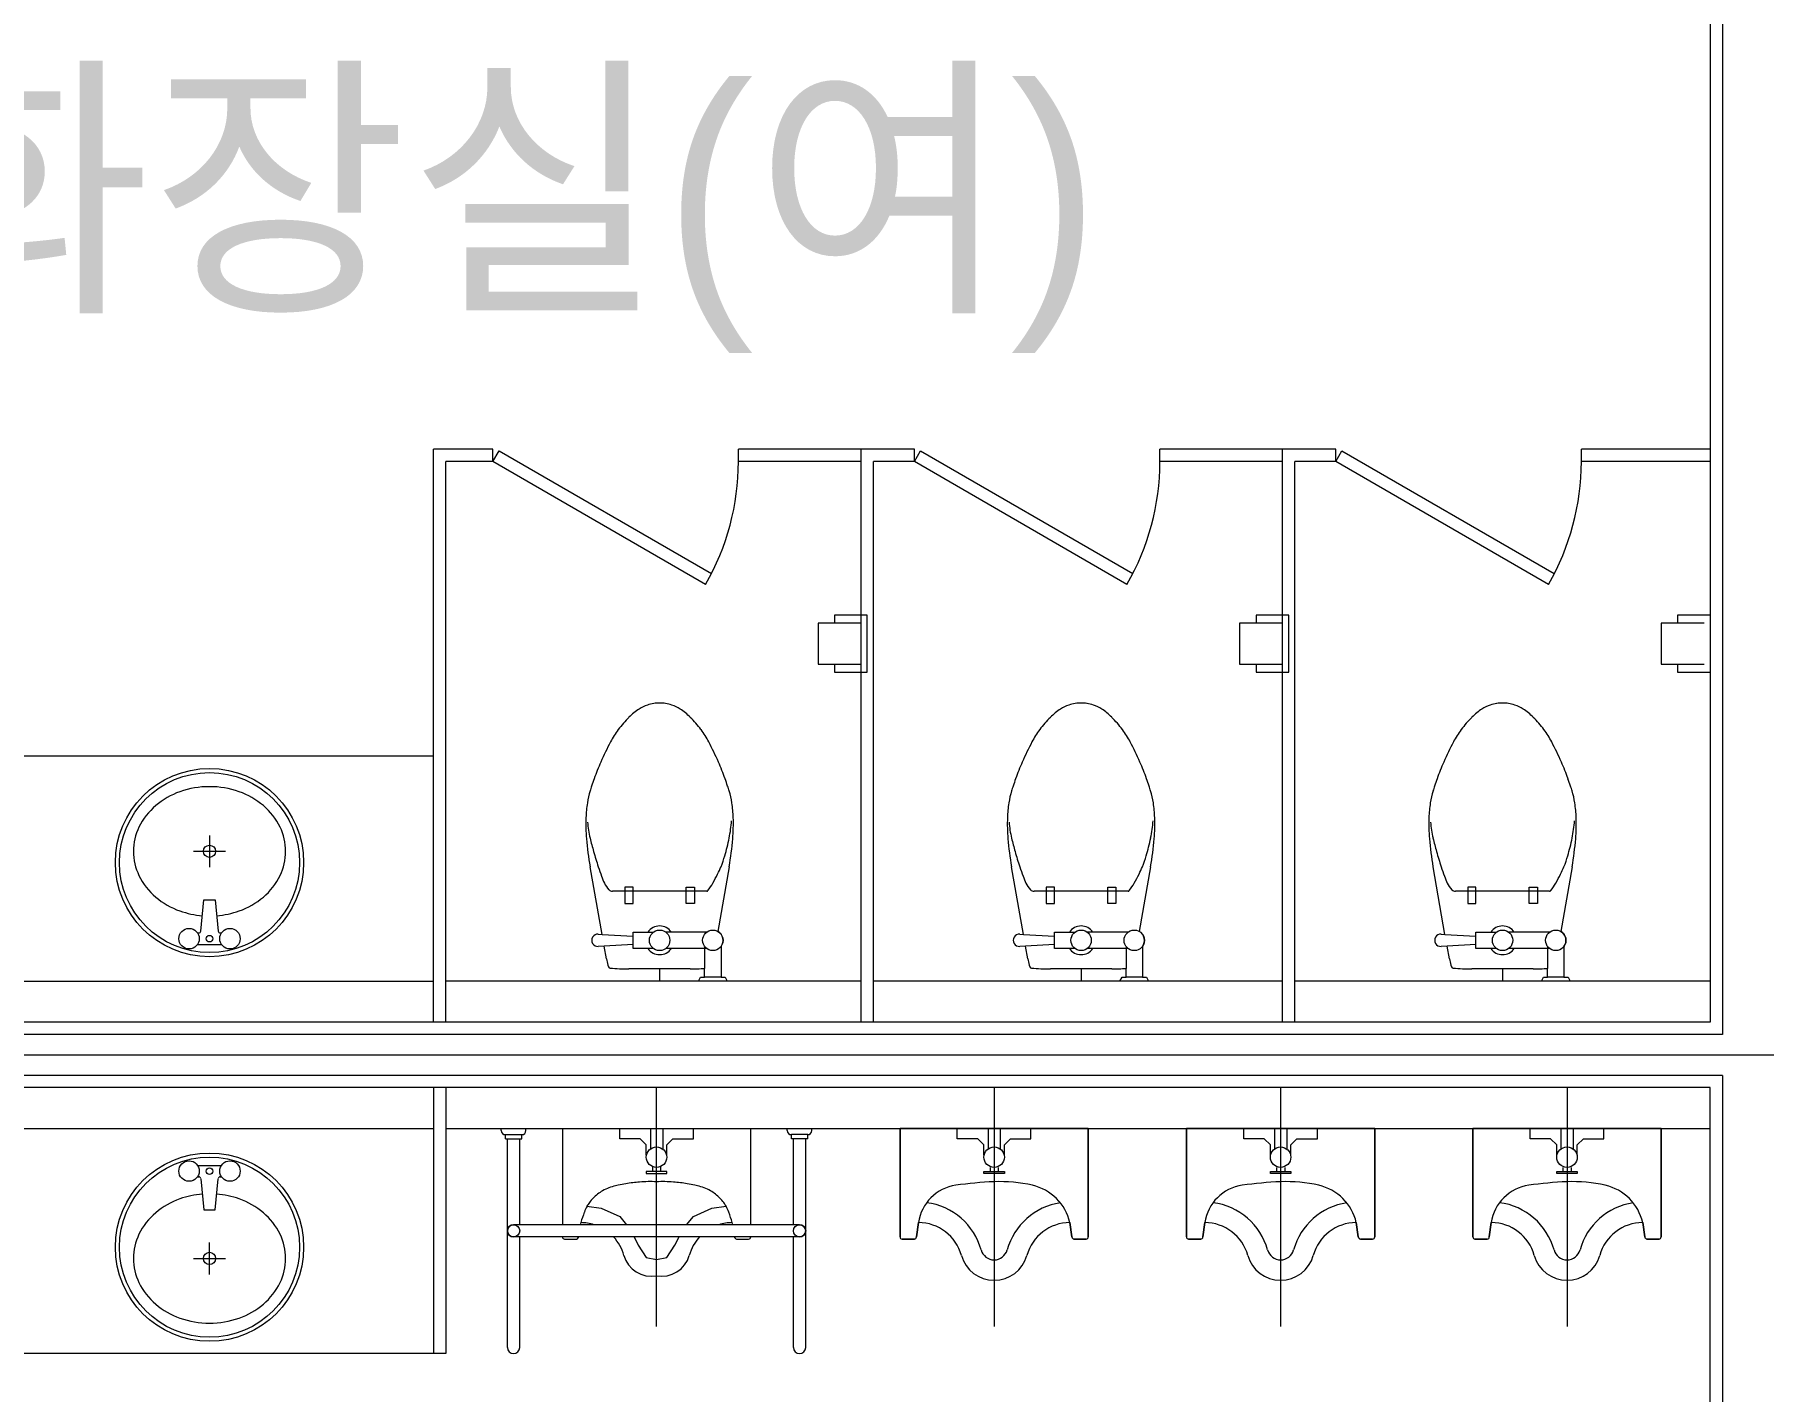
# Model space of a CAD drawing. Header units: millimetres. Extents: x 43806 to 399860, y -65551 to 59129.
# Drawn here: x 170129 to 174354, y 36456 to 39773 of the extents above; entities that cross this region are included whole.
import ezdxf
from ezdxf.enums import TextEntityAlignment as Align

# ---------------------------------------------------------------- set-up
doc = ezdxf.new("R2010")
doc.units = ezdxf.units.MM
doc.header["$LTSCALE"] = 400
doc.header["$MEASUREMENT"] = 0
doc.layers.add('A', color=8, linetype='CONTINUOUS', lineweight=0)
doc.styles.add('CS', font='', dxfattribs={"height": 300})
doc.styles.get('CS').set_extended_font_data('HYwulM')

msp = doc.modelspace()

# ---------------------------------------------------------------- linework, layer by layer
at = {"layer": 'A', "ltscale": 2}
for p, q in [((174253.7, 41579), (174253.7, 37329)), ((174223.7, 41549), (174223.7, 37359)), ((174223.7, 37359), (169213.7, 37359)), ((174223.7, 37359), (174223.7, 37359)), ((174223.7, 37359), (174223.7, 37359)), ((174253.7, 37329), (169183.7, 37329)), ((174253.7, 37229), (169183.7, 37229)), ((174253.7, 37229), (174253.7, 33779)), ((174223.7, 37199), (169213.7, 37199)), ((174223.7, 33809), (174223.7, 37199)), ((174223.7, 37199), (174223.7, 37199)), ((174223.7, 37199), (174223.7, 37199)), ((171133.7, 37099), (174223.7, 37099))]:
    msp.add_line(p, q, dxfattribs=at)
at = {"layer": 'A', "linetype": 'Continuous'}
for p, q in [((171248.7, 38759), (171103.7, 38759)), ((171103.7, 37359), (171103.7, 38759)), ((171248.7, 38729), (171248.7, 38759)), ((171248.7, 38729), (171263.7, 38755)), ((171263.7, 38755), (171782.6, 38455.3)), ((172148.7, 38759), (171848.7, 38759)), ((171848.7, 38729), (171848.7, 38759)), ((171848.7, 38729), (171848.7, 38759)), ((172148.7, 37359), (172148.7, 38759)), ((172278.7, 38759), (172148.7, 38759)), ((172278.7, 38729), (172278.7, 38759)), ((172278.7, 38729), (172293.7, 38755)), ((172293.7, 38755), (172812.6, 38455.3)), ((173178.7, 38759), (172878.7, 38759)), ((172878.7, 38729), (172878.7, 38759)), ((172878.7, 38729), (172878.7, 38759)), ((173178.7, 37359), (173178.7, 38759)), ((173308.7, 38759), (173178.7, 38759)), ((173308.7, 38729), (173308.7, 38759)), ((173308.7, 38729), (173323.7, 38755)), ((173323.7, 38755), (173842.6, 38455.3)), ((174223.7, 38759), (173908.7, 38759)), ((173908.7, 38729), (173908.7, 38759)), ((173908.7, 38729), (173908.7, 38759)), ((171248.7, 38729), (171133.7, 38729)), ((171133.7, 37359), (171133.7, 38729)), ((171768.3, 38429), (171248.7, 38729)), ((172148.7, 38729), (171848.7, 38729)), ((172178.7, 37359), (172178.7, 38729)), ((172278.7, 38729), (172178.7, 38729)), ((172798.3, 38429), (172278.7, 38729)), ((173178.7, 38729), (172878.7, 38729)), ((173208.7, 37359), (173208.7, 38729)), ((173308.7, 38729), (173208.7, 38729)), ((173828.3, 38429), (173308.7, 38729)), ((174223.7, 38729), (173908.7, 38729)), ((172148.7, 38334), (172043.7, 38334)), ((172043.7, 38334), (172043.7, 38234)), ((172163.7, 38354), (172083.7, 38354)), ((172083.7, 38354), (172083.7, 38334)), ((172148.7, 38234), (172148.7, 38334)), ((172163.7, 38214), (172163.7, 38354)), ((173178.7, 38334), (173073.7, 38334)), ((173073.7, 38334), (173073.7, 38234)), ((173193.7, 38354), (173113.7, 38354)), ((173113.7, 38354), (173113.7, 38334)), ((173178.7, 38234), (173178.7, 38334)), ((173193.7, 38214), (173193.7, 38354)), ((174208.7, 38334), (174103.7, 38334)), ((174103.7, 38334), (174103.7, 38234)), ((174223.7, 38354), (174143.7, 38354)), ((174143.7, 38354), (174143.7, 38334)), ((172043.7, 38234), (172148.7, 38234)), ((172083.7, 38234), (172083.7, 38214)), ((172083.7, 38214), (172163.7, 38214)), ((173073.7, 38234), (173178.7, 38234)), ((173113.7, 38234), (173113.7, 38214)), ((173113.7, 38214), (173193.7, 38214)), ((174103.7, 38234), (174208.7, 38234)), ((174143.7, 38234), (174143.7, 38214)), ((174143.7, 38214), (174223.7, 38214)), ((171515.4, 37573.4), (171486.2, 37739)), ((171826.2, 37739), (171798.3, 37580.8)), ((172545.4, 37573.4), (172516.2, 37739)), ((172856.2, 37739), (172828.3, 37580.8)), ((173575.4, 37573.4), (173546.2, 37739)), ((173886.2, 37739), (173858.3, 37580.8)), ((171591.2, 37689), (171571.2, 37689)), ((171571.2, 37689), (171571.2, 37649)), ((171591.2, 37649), (171591.2, 37689)), ((171721.2, 37649), (171721.2, 37689)), ((171721.2, 37689), (171741.2, 37689)), ((171741.2, 37689), (171741.2, 37649)), ((172601.2, 37689), (172601.2, 37649)), ((172621.2, 37689), (172601.2, 37689)), ((172621.2, 37649), (172621.2, 37689)), ((172751.2, 37649), (172751.2, 37689)), ((172751.2, 37689), (172771.2, 37689)), ((172771.2, 37689), (172771.2, 37649)), ((173631.2, 37689), (173631.2, 37649)), ((173651.2, 37689), (173631.2, 37689)), ((173651.2, 37649), (173651.2, 37689)), ((173781.2, 37649), (173781.2, 37689)), ((173781.2, 37689), (173801.2, 37689)), ((173801.2, 37689), (173801.2, 37649)), ((170535, 37581.5), (170542.2, 37658)), ((170542.2, 37658), (170570.2, 37658)), ((170570.2, 37658), (170577.4, 37581.5)), ((171656.2, 37679), (171541.2, 37679)), ((171571.2, 37649), (171591.2, 37649)), ((171771.2, 37679), (171656.2, 37679)), ((171741.2, 37649), (171721.2, 37649)), ((172686.2, 37679), (172571.2, 37679)), ((172601.2, 37649), (172621.2, 37649)), ((172801.2, 37679), (172686.2, 37679)), ((172771.2, 37649), (172751.2, 37649)), ((173716.2, 37679), (173601.2, 37679)), ((173631.2, 37649), (173651.2, 37649)), ((173831.2, 37679), (173716.2, 37679)), ((173801.2, 37649), (173781.2, 37649)), ((170526.9, 37577), (170530, 37577)), ((170582.4, 37577), (170585.5, 37577)), ((171506.2, 37574), (171515.4, 37573.4)), ((171515.4, 37573.4), (171591.2, 37569)), ((171591.2, 37579), (171641.2, 37579)), ((171591.2, 37539), (171591.2, 37579)), ((171771.2, 37579), (171671.2, 37579)), ((172536.2, 37574), (172545.4, 37573.4)), ((172545.4, 37573.4), (172621.2, 37569)), ((172621.2, 37579), (172671.2, 37579)), ((172621.2, 37539), (172621.2, 37579)), ((172801.2, 37579), (172701.2, 37579)), ((173566.2, 37574), (173575.4, 37573.4)), ((173575.4, 37573.4), (173651.2, 37569)), ((173651.2, 37579), (173701.2, 37579)), ((173651.2, 37539), (173651.2, 37579)), ((173831.2, 37579), (173731.2, 37579)), ((170526.9, 37549), (170585.5, 37549)), ((171520.6, 37544.8), (171506.2, 37544)), ((171591.2, 37549), (171520.6, 37544.8)), ((171526.2, 37514), (171520.6, 37544.8)), ((171641.2, 37539), (171591.2, 37539)), ((171771.2, 37539), (171671.2, 37539)), ((171766.2, 37544), (171766.2, 37490.3)), ((171806.2, 37544), (171806.2, 37469)), ((172550.6, 37544.8), (172536.2, 37544)), ((172621.2, 37549), (172550.6, 37544.8)), ((172556.2, 37514), (172550.6, 37544.8)), ((172671.2, 37539), (172621.2, 37539)), ((172801.2, 37539), (172701.2, 37539)), ((172796.2, 37544), (172796.2, 37490.3)), ((172836.2, 37544), (172836.2, 37469)), ((173580.6, 37544.8), (173566.2, 37544)), ((173651.2, 37549), (173580.6, 37544.8)), ((173586.2, 37514), (173580.6, 37544.8)), ((173701.2, 37539), (173651.2, 37539)), ((173831.2, 37539), (173731.2, 37539)), ((173826.2, 37544), (173826.2, 37490.3)), ((173866.2, 37544), (173866.2, 37469)), ((171656.2, 37489), (171581.2, 37489)), ((171656.2, 37489), (171656.2, 37459)), ((171731.2, 37489), (171656.2, 37489)), ((171766.2, 37469), (171766.2, 37490.3)), ((172686.2, 37489), (172611.2, 37489)), ((172686.2, 37489), (172686.2, 37459)), ((172761.2, 37489), (172686.2, 37489)), ((172796.2, 37469), (172796.2, 37490.3)), ((173716.2, 37489), (173641.2, 37489)), ((173716.2, 37489), (173716.2, 37459)), ((173791.2, 37489), (173716.2, 37489)), ((173826.2, 37469), (173826.2, 37490.3)), ((172148.7, 37459), (171133.7, 37459)), ((171751.2, 37459), (171756.2, 37469)), ((171821.2, 37459), (171751.2, 37459)), ((171756.2, 37469), (171766.2, 37469)), ((171806.2, 37469), (171766.2, 37469)), ((171806.2, 37469), (171816.2, 37469)), ((171816.2, 37469), (171821.2, 37459)), ((173178.7, 37459), (172178.7, 37459)), ((172781.2, 37459), (172786.2, 37469)), ((172851.2, 37459), (172781.2, 37459)), ((172786.2, 37469), (172796.2, 37469)), ((172836.2, 37469), (172796.2, 37469)), ((172836.2, 37469), (172846.2, 37469)), ((172846.2, 37469), (172851.2, 37459)), ((174223.7, 37459), (173208.7, 37459)), ((173811.2, 37459), (173816.2, 37469)), ((173881.2, 37459), (173811.2, 37459)), ((173816.2, 37469), (173826.2, 37469)), ((173866.2, 37469), (173826.2, 37469)), ((173866.2, 37469), (173876.2, 37469)), ((173876.2, 37469), (173881.2, 37459)), ((171103.7, 37199), (171103.7, 36549)), ((171133.7, 37199), (171133.7, 36549)), ((172473.7, 37199), (172473.7, 36615.3)), ((173173.7, 37199), (173173.7, 36615.3)), ((173873.7, 37199), (173873.7, 36615.3)), ((172243.7, 36834), (172243.7, 37099)), ((172243.7, 37099), (172703.7, 37099)), ((172383.7, 37074), (172383.7, 37099)), ((172458.7, 37099), (172458.7, 37049)), ((172488.7, 37099), (172488.7, 37049)), ((172563.7, 37074), (172563.7, 37099)), ((172703.7, 37099), (172703.7, 36834)), ((172943.7, 36834), (172943.7, 37099)), ((172943.7, 37099), (173403.7, 37099)), ((173083.7, 37074), (173083.7, 37099)), ((173158.7, 37099), (173158.7, 37049)), ((173188.7, 37099), (173188.7, 37049)), ((173263.7, 37074), (173263.7, 37099)), ((173403.7, 37099), (173403.7, 36834)), ((173643.7, 36834), (173643.7, 37099)), ((173643.7, 37099), (174103.7, 37099)), ((173783.7, 37074), (173783.7, 37099)), ((173858.7, 37099), (173858.7, 37049)), ((173888.7, 37099), (173888.7, 37049)), ((173963.7, 37074), (173963.7, 37099)), ((174103.7, 37099), (174103.7, 36834)), ((172433.7, 37074), (172383.7, 37074)), ((172448.7, 37059), (172433.7, 37074)), ((172448.7, 37034), (172448.7, 37059)), ((172498.7, 37059), (172513.7, 37074)), ((172498.7, 37034), (172498.7, 37059)), ((172513.7, 37074), (172563.7, 37074)), ((173133.7, 37074), (173083.7, 37074)), ((173148.7, 37059), (173133.7, 37074)), ((173148.7, 37034), (173148.7, 37059)), ((173198.7, 37059), (173213.7, 37074)), ((173198.7, 37034), (173198.7, 37059)), ((173213.7, 37074), (173263.7, 37074)), ((173833.7, 37074), (173783.7, 37074)), ((173848.7, 37059), (173833.7, 37074)), ((173848.7, 37034), (173848.7, 37059)), ((173898.7, 37059), (173913.7, 37074)), ((173898.7, 37034), (173898.7, 37059)), ((173913.7, 37074), (173963.7, 37074)), ((170526.9, 37009), (170585.5, 37009)), ((170526.9, 36981), (170530, 36981)), ((170535, 36976.4), (170542.2, 36900)), ((170570.2, 36900), (170577.4, 36976.4)), ((170582.4, 36981), (170585.5, 36981)), ((172448.7, 36989), (172448.7, 36994)), ((172448.7, 36994), (172498.7, 36994)), ((172498.7, 36989), (172448.7, 36989)), ((172463.7, 37004), (172463.7, 36994)), ((172483.7, 37004), (172483.7, 36994)), ((172498.7, 36994), (172498.7, 36989)), ((173148.7, 36989), (173148.7, 36994)), ((173148.7, 36994), (173198.7, 36994)), ((173198.7, 36989), (173148.7, 36989)), ((173163.7, 37004), (173163.7, 36994)), ((173183.7, 37004), (173183.7, 36994)), ((173198.7, 36994), (173198.7, 36989)), ((173848.7, 36989), (173848.7, 36994)), ((173848.7, 36994), (173898.7, 36994)), ((173898.7, 36989), (173848.7, 36989)), ((173863.7, 37004), (173863.7, 36994)), ((173883.7, 37004), (173883.7, 36994)), ((173898.7, 36994), (173898.7, 36989)), ((170542.2, 36900), (170570.2, 36900)), ((172288.7, 36869), (172283.7, 36834)), ((172663.7, 36834), (172658.7, 36869)), ((172988.7, 36869), (172983.7, 36834)), ((173363.7, 36834), (173358.7, 36869)), ((173688.7, 36869), (173683.7, 36834)), ((174063.7, 36834), (174058.7, 36869)), ((172278.7, 36829), (172248.7, 36829)), ((172698.7, 36829), (172668.7, 36829)), ((172978.7, 36829), (172948.7, 36829)), ((173398.7, 36829), (173368.7, 36829)), ((173678.7, 36829), (173648.7, 36829)), ((174098.7, 36829), (174068.7, 36829)), ((171133.7, 36549), (171103.7, 36549))]:
    msp.add_line(p, q, dxfattribs=at)
at = {"layer": 'A'}
for p, q in [((171103.7, 38009), (169213.7, 38009)), ((171103.7, 37459), (171103.7, 38009)), ((170556.2, 37815.3), (170556.2, 37737.6)), ((170517.3, 37776.5), (170595, 37776.5)), ((169213.7, 37459), (171103.7, 37459)), ((168983.7, 37279), (174653.7, 37279)), ((171648.7, 36615.3), (171648.7, 37199)), ((169213.7, 37099), (171103.7, 37099)), ((171103.7, 37099), (171103.7, 36549)), ((171269.3, 37094), (171269.3, 37099)), ((171329.3, 37094), (171329.3, 37099)), ((171418.7, 37099), (171418.7, 36964)), ((171558.7, 37074), (171558.7, 37099)), ((171633.7, 37099), (171633.7, 37049)), ((171663.7, 37099), (171663.7, 37049)), ((171738.7, 37074), (171738.7, 37099)), ((171878.7, 36964), (171878.7, 37099)), ((171968.1, 37094), (171968.1, 37099)), ((172028.1, 37094), (172028.1, 37099)), ((172703.7, 37099), (172243.7, 37099)), ((172243.7, 37099), (172243.7, 36834)), ((172703.7, 36834), (172703.7, 37099)), ((173403.7, 37099), (172943.7, 37099)), ((172943.7, 37099), (172943.7, 36834)), ((173403.7, 36834), (173403.7, 37099)), ((174103.7, 37099), (173643.7, 37099)), ((173643.7, 37099), (173643.7, 36834)), ((174103.7, 36834), (174103.7, 37099)), ((171279.3, 37084), (171319.3, 37084)), ((171279.3, 37074), (171279.3, 37084)), ((171279.3, 37074), (171319.3, 37074)), ((171284.3, 36564), (171284.3, 37074)), ((171314.3, 36864), (171314.3, 37074)), ((171319.3, 37074), (171319.3, 37084)), ((171608.7, 37074), (171558.7, 37074)), ((171623.7, 37059), (171608.7, 37074)), ((171623.7, 37034), (171623.7, 37059)), ((171673.7, 37059), (171688.7, 37074)), ((171673.7, 37034), (171673.7, 37059)), ((171688.7, 37074), (171738.7, 37074)), ((171978.1, 37074), (171978.1, 37084)), ((172018.1, 37084), (171978.1, 37084)), ((172018.1, 37074), (171978.1, 37074)), ((171983.1, 36864), (171983.1, 37074)), ((172013.1, 36564), (172013.1, 37074)), ((172018.1, 37074), (172018.1, 37084)), ((171673.7, 36994), (171623.7, 36994)), ((171623.7, 36994), (171623.7, 36989)), ((171623.7, 36989), (171673.7, 36989)), ((171638.7, 37006.1), (171638.7, 36994)), ((171658.7, 37006.1), (171658.7, 36994)), ((171673.7, 36989), (171673.7, 36994)), ((171418.7, 36964), (171418.7, 36864)), ((171878.7, 36864), (171878.7, 36964)), ((172380.2, 36960.4), (172380.2, 36960.4)), ((172380.2, 36960.4), (172380.2, 36960.4)), ((172380.2, 36960.4), (172380.2, 36960.4)), ((172380.2, 36960.4), (172380.2, 36960.4)), ((172380.2, 36960.4), (172380.2, 36960.4)), ((173080.2, 36960.4), (173080.2, 36960.4)), ((173080.2, 36960.4), (173080.2, 36960.4)), ((173080.2, 36960.4), (173080.2, 36960.4)), ((173080.2, 36960.4), (173080.2, 36960.4)), ((173080.2, 36960.4), (173080.2, 36960.4)), ((173780.2, 36960.4), (173780.2, 36960.4)), ((173780.2, 36960.4), (173780.2, 36960.4)), ((173780.2, 36960.4), (173780.2, 36960.4)), ((173780.2, 36960.4), (173780.2, 36960.4)), ((173780.2, 36960.4), (173780.2, 36960.4)), ((171478.7, 36909), (171513.7, 36904)), ((171513.7, 36904), (171558.7, 36884)), ((171738.7, 36884), (171783.7, 36904)), ((171783.7, 36904), (171818.7, 36909)), ((171998.1, 36864), (171299.3, 36864)), ((171558.7, 36884), (171575.3, 36864)), ((171722, 36864), (171738.7, 36884)), ((172283.7, 36834), (172288.7, 36869)), ((172658.7, 36869), (172663.7, 36834)), ((172983.7, 36834), (172988.7, 36869)), ((173358.7, 36869), (173363.7, 36834)), ((173683.7, 36834), (173688.7, 36869)), ((174058.7, 36869), (174063.7, 36834)), ((170556.2, 36742.6), (170556.2, 36820.3)), ((171998.1, 36834), (171299.3, 36834)), ((171314.3, 36564), (171314.3, 36834)), ((171423.7, 36829), (171433.7, 36829)), ((171433.7, 36829), (171453.7, 36829)), ((171593.7, 36834), (171603.7, 36814)), ((171603.7, 36814), (171623.7, 36784)), ((171673.7, 36784), (171693.7, 36814)), ((171693.7, 36814), (171703.7, 36834)), ((171843.7, 36829), (171863.7, 36829)), ((171863.7, 36829), (171873.7, 36829)), ((171983.1, 36564), (171983.1, 36834)), ((172248.7, 36829), (172278.7, 36829)), ((172278.7, 36829), (172248.7, 36829)), ((172248.7, 36829), (172278.7, 36829)), ((172668.7, 36829), (172698.7, 36829)), ((172948.7, 36829), (172978.7, 36829)), ((172978.7, 36829), (172948.7, 36829)), ((172948.7, 36829), (172978.7, 36829)), ((173368.7, 36829), (173398.7, 36829)), ((173648.7, 36829), (173678.7, 36829)), ((173678.7, 36829), (173648.7, 36829)), ((173648.7, 36829), (173678.7, 36829)), ((174068.7, 36829), (174098.7, 36829)), ((170517.3, 36781.5), (170595, 36781.5)), ((171623.7, 36784), (171648.7, 36779)), ((171648.7, 36779), (171673.7, 36784)), ((171103.7, 36549), (169213.7, 36549))]:
    msp.add_line(p, q, dxfattribs=at)
at = {"layer": 'A', "linetype": 'Continuous'}
for centre, radius in [((170556.2, 37749), 230), ((170556.2, 37749), 220), ((170556.2, 37776.5), 15), ((170506.2, 37563), 25), ((170556.2, 37563), 8), ((170606.2, 37563), 25), ((171656.2, 37559), 25), ((171786.2, 37559), 25), ((172686.2, 37559), 25), ((172816.2, 37559), 25), ((173716.2, 37559), 25), ((173846.2, 37559), 25), ((172473.7, 37029), 25), ((173173.7, 37029), 25), ((173873.7, 37029), 25), ((170556.2, 36809), 230), ((170556.2, 36809), 220), ((170506.2, 36995), 25), ((170606.2, 36995), 25), ((170556.2, 36995), 8), ((170556.2, 36781.5), 15)]:
    msp.add_circle(centre, radius, dxfattribs=at)
at = {"layer": 'A'}
for centre, radius in [((171648.7, 37029), 25), ((171299.3, 36849), 15), ((171998.1, 36849), 15)]:
    msp.add_circle(centre, radius, dxfattribs=at)
at = {"layer": 'A', "linetype": 'Continuous'}
for centre, radius, start, end in [((171248.7, 38729), 600, 330, 0), ((172278.7, 38729), 600, 330, 0), ((173308.7, 38729), 600, 330, 0), ((171697.4, 37986.9), 165, 123.6901, 134.7808), ((171651.7, 38055.4), 82.6, 107.9901, 123.6901), ((171659.5, 38031.3), 107.9, 99.4623, 107.9901), ((171656.2, 38051.3), 87.7, 90, 99.4623), ((171656.2, 38051.3), 87.7, 80.5377, 90), ((171652.8, 38031.3), 107.9, 72.0099, 80.5377), ((171660.7, 38055.4), 82.6, 56.3099, 72.0099), ((171615, 37986.9), 165, 45.2192, 56.3099), ((172727.4, 37986.9), 165, 123.6901, 134.7808), ((172681.7, 38055.4), 82.6, 107.9901, 123.6901), ((172689.5, 38031.3), 107.9, 99.4623, 107.9901), ((172686.2, 38051.3), 87.7, 90, 99.4623), ((172686.2, 38051.3), 87.7, 80.5377, 90), ((172682.8, 38031.3), 107.9, 72.0099, 80.5377), ((172690.7, 38055.4), 82.6, 56.3099, 72.0099), ((172645, 37986.9), 165, 45.2192, 56.3099), ((173757.4, 37986.9), 165, 123.6901, 134.7808), ((173711.7, 38055.4), 82.6, 107.9901, 123.6901), ((173719.5, 38031.3), 107.9, 99.4623, 107.9901), ((173716.2, 38051.3), 87.7, 90, 99.4623), ((173716.2, 38051.3), 87.7, 80.5377, 90), ((173712.8, 38031.3), 107.9, 72.0099, 80.5377), ((173720.7, 38055.4), 82.6, 56.3099, 72.0099), ((173675, 37986.9), 165, 45.2192, 56.3099), ((171728.9, 37943.6), 217.3, 143.1301, 152.4927), ((171773.5, 37910.1), 273.1, 134.7808, 143.1301), ((171538.8, 37910.1), 273.1, 36.8699, 45.2192), ((171583.5, 37943.6), 217.3, 27.5073, 36.8699), ((172758.9, 37943.6), 217.3, 143.1301, 152.4927), ((172803.5, 37910.1), 273.1, 134.7808, 143.1301), ((172568.8, 37910.1), 273.1, 36.8699, 45.2192), ((172613.5, 37943.6), 217.3, 27.5073, 36.8699), ((173788.9, 37943.6), 217.3, 143.1301, 152.4927), ((173833.5, 37910.1), 273.1, 134.7808, 143.1301), ((173598.8, 37910.1), 273.1, 36.8699, 45.2192), ((173643.5, 37943.6), 217.3, 27.5073, 36.8699), ((172322.8, 37634.4), 886.9, 152.4927, 156.0375), ((170989.6, 37634.4), 886.9, 23.9625, 27.5073), ((173352.8, 37634.4), 886.9, 152.4927, 156.0375), ((172019.6, 37634.4), 886.9, 23.9625, 27.5073), ((174382.8, 37634.4), 886.9, 152.4927, 156.0375), ((173049.6, 37634.4), 886.9, 23.9625, 27.5073), ((172026.3, 37766.1), 562.4, 156.0375, 160.4892), ((171286, 37766.1), 562.4, 19.5108, 23.9625), ((173056.3, 37766.1), 562.4, 156.0375, 160.4892), ((172316, 37766.1), 562.4, 19.5108, 23.9625), ((174086.3, 37766.1), 562.4, 156.0375, 160.4892), ((173346, 37766.1), 562.4, 19.5108, 23.9625), ((172445.1, 37617.7), 1006.7, 160.4892, 161.5651), ((170867.2, 37617.7), 1006.7, 18.4349, 19.5108), ((173475.1, 37617.7), 1006.7, 160.4892, 161.5651), ((171897.2, 37617.7), 1006.7, 18.4349, 19.5108), ((174505.1, 37617.7), 1006.7, 160.4892, 161.5651), ((172927.2, 37617.7), 1006.7, 18.4349, 19.5108), ((170545.8, 37745.6), 187.1, 109.3849, 130.3466), ((170556.2, 37716.1), 218.4, 90, 109.3849), ((170556.2, 37716.1), 218.4, 70.6151, 90), ((170566.6, 37745.6), 187.1, 49.6534, 70.6151), ((171690, 37862.3), 212.9, 163.1639, 171.2538), ((171922.5, 37791.9), 455.9, 161.5651, 163.1639), ((171389.8, 37791.9), 455.9, 16.8361, 18.4349), ((171622.4, 37862.3), 212.9, 8.7462, 16.8361), ((172720, 37862.3), 212.9, 163.1639, 171.2538), ((172952.5, 37791.9), 455.9, 161.5651, 163.1639), ((172419.8, 37791.9), 455.9, 16.8361, 18.4349), ((172652.4, 37862.3), 212.9, 8.7462, 16.8361), ((173750, 37862.3), 212.9, 163.1639, 171.2538), ((173982.5, 37791.9), 455.9, 161.5651, 163.1639), ((173449.8, 37791.9), 455.9, 16.8361, 18.4349), ((173682.4, 37862.3), 212.9, 8.7462, 16.8361), ((170529.8, 37764.4), 162.4, 130.3466, 154.0053), ((170582.6, 37764.4), 162.4, 25.9947, 49.6534), ((171917.3, 37843.8), 441.4, 178.0277, 184.7636), ((171779.5, 37848.5), 303.5, 171.2538, 178.0277), ((171532.8, 37848.5), 303.5, 1.9723, 8.7462), ((171395, 37843.8), 441.4, 355.2364, 1.9723), ((172947.3, 37843.8), 441.4, 178.0277, 184.7636), ((172809.5, 37848.5), 303.5, 171.2538, 178.0277), ((172562.8, 37848.5), 303.5, 1.9723, 8.7462), ((172425, 37843.8), 441.4, 355.2364, 1.9723), ((173977.3, 37843.8), 441.4, 178.0277, 184.7636), ((173839.5, 37848.5), 303.5, 171.2538, 178.0277), ((173592.8, 37848.5), 303.5, 1.9723, 8.7462), ((173455, 37843.8), 441.4, 355.2364, 1.9723), ((170505.1, 37776.5), 134.9, 154.0053, 180), ((170607.3, 37776.5), 134.9, 0, 25.9947), ((171723.7, 37866.4), 244.3, 184.3987, 193.5834), ((171495.9, 37877.1), 337.2, 348.3435, 355.6013), ((172753.7, 37866.4), 244.3, 184.3987, 193.5834), ((172525.9, 37877.1), 337.2, 348.3435, 355.6013), ((173783.7, 37866.4), 244.3, 184.3987, 193.5834), ((173555.9, 37877.1), 337.2, 348.3435, 355.6013), ((170505.1, 37776.5), 134.9, 180, 205.9947), ((170607.3, 37776.5), 134.9, 334.0053, 0), ((172249.5, 37871.5), 774.8, 184.7636, 189.8466), ((172290.8, 38003.4), 827.8, 193.5834, 195.9454), ((172518.1, 38068.3), 1064.2, 195.9454, 198.0286), ((171239.4, 37930), 599.2, 344.0546, 348.3435), ((171062.8, 37871.5), 774.8, 350.1534, 355.2364), ((173279.5, 37871.5), 774.8, 184.7636, 189.8466), ((173320.8, 38003.4), 827.8, 193.5834, 195.9454), ((173548.1, 38068.3), 1064.2, 195.9454, 198.0286), ((172269.4, 37930), 599.2, 344.0546, 348.3435), ((172092.8, 37871.5), 774.8, 350.1534, 355.2364), ((174309.5, 37871.5), 774.8, 184.7636, 189.8466), ((174350.8, 38003.4), 827.8, 193.5834, 195.9454), ((174578.1, 38068.3), 1064.2, 195.9454, 198.0286), ((173299.4, 37930), 599.2, 344.0546, 348.3435), ((173122.8, 37871.5), 774.8, 350.1534, 355.2364), ((172042.2, 37913.4), 563.7, 198.0286, 200.556), ((171527, 37856.3), 302.8, 333.4349, 337.1947), ((171590.1, 37829.8), 234.4, 337.1947, 344.0546), ((173072.2, 37913.4), 563.7, 198.0286, 200.556), ((172557, 37856.3), 302.8, 333.4349, 337.1947), ((172620.1, 37829.8), 234.4, 337.1947, 344.0546), ((174102.2, 37913.4), 563.7, 198.0286, 200.556), ((173587, 37856.3), 302.8, 333.4349, 337.1947), ((173650.1, 37829.8), 234.4, 337.1947, 344.0546), ((170529.8, 37788.5), 162.4, 205.9947, 229.6534), ((170582.6, 37788.5), 162.4, 310.3466, 334.0053), ((171787.1, 37817.8), 291.3, 200.556, 204.0722), ((171571.2, 37721.3), 54.8, 204.0722, 225), ((171634.5, 37785), 174.4, 323.1301, 330.4325), ((171373.3, 37933.2), 474.7, 330.4325, 333.4349), ((172817.1, 37817.8), 291.3, 200.556, 204.0722), ((172601.2, 37721.3), 54.8, 204.0722, 225), ((172664.5, 37785), 174.4, 323.1301, 330.4325), ((172403.3, 37933.2), 474.7, 330.4325, 333.4349), ((173847.1, 37817.8), 291.3, 200.556, 204.0722), ((173631.2, 37721.3), 54.8, 204.0722, 225), ((173694.5, 37785), 174.4, 323.1301, 330.4325), ((173433.3, 37933.2), 474.7, 330.4325, 333.4349), ((170545.8, 37807.3), 187.1, 229.6534, 250.6151), ((170566.6, 37807.3), 187.1, 289.3849, 310.3466), ((171541.2, 37691.3), 12.3, 225, 270), ((171771.2, 37682.5), 3.54, 270, 323.1301), ((172571.2, 37691.3), 12.3, 225, 270), ((172801.2, 37682.5), 3.54, 270, 323.1301), ((173601.2, 37691.3), 12.3, 225, 270), ((173831.2, 37682.5), 3.54, 270, 323.1301), ((170556.2, 37836.9), 218.4, 250.6151, 265.3623), ((170556.2, 37836.9), 218.4, 274.6377, 289.3849), ((170530, 37582), 5, 270, 354.6091), ((170582.4, 37582), 5, 185.3909, 270), ((171505.3, 37559), 15, 86.6335, 273.3665), ((171656.2, 37559), 35, 34.8499, 145.1501), ((171786.2, 37559), 25, 323.1301, 61.0628), ((172535.3, 37559), 15, 86.6335, 273.3665), ((172686.2, 37559), 35, 34.8499, 145.1501), ((172816.2, 37559), 25, 323.1301, 61.0628), ((173565.3, 37559), 15, 86.6335, 273.3665), ((173716.2, 37559), 35, 34.8499, 145.1501), ((173846.2, 37559), 25, 323.1301, 61.0628), ((171656.2, 37559), 35, 214.8499, 325.1501), ((172686.2, 37559), 35, 214.8499, 325.1501), ((173716.2, 37559), 35, 214.8499, 325.1501), ((171773.1, 37559.1), 251, 190.3597, 194.0362), ((171549, 37503.1), 20, 194.0362, 207.0737), ((171535.6, 37496.2), 5.01, 207.0737, 264.2894), ((171581.2, 37951.7), 462.7, 264.2894, 270), ((171731.2, 37951.7), 462.7, 270, 274.3383), ((172803.1, 37559.1), 251, 190.3597, 194.0362), ((172579, 37503.1), 20, 194.0362, 207.0737), ((172565.6, 37496.2), 5.01, 207.0737, 264.2894), ((172611.2, 37951.7), 462.7, 264.2894, 270), ((172761.2, 37951.7), 462.7, 270, 274.3383), ((173833.1, 37559.1), 251, 190.3597, 194.0362), ((173609, 37503.1), 20, 194.0362, 207.0737), ((173595.6, 37496.2), 5.01, 207.0737, 264.2894), ((173641.2, 37951.7), 462.7, 264.2894, 270), ((173791.2, 37951.7), 462.7, 270, 274.3383), ((170530, 36976), 5, 5.3909, 90), ((170582.4, 36976), 5, 90, 174.6091), ((172513.7, 36019.2), 950.6, 92.4153, 98.077), ((172488.5, 36617.1), 352.1, 77.0924, 92.4153), ((173213.7, 36019.2), 950.6, 92.4153, 98.077), ((173188.5, 36617.1), 352.1, 77.0924, 92.4153), ((173913.7, 36019.2), 950.6, 92.4153, 98.077), ((173888.5, 36617.1), 352.1, 77.0924, 92.4153), ((170545.8, 36750.6), 187.1, 109.3849, 130.3466), ((170556.2, 36721.1), 218.4, 94.6377, 109.3849), ((170556.2, 36721.1), 218.4, 70.6151, 85.3623), ((170566.6, 36750.6), 187.1, 49.6534, 70.6151), ((172395.3, 36853.7), 107.7, 98.077, 171.8699), ((172540, 36841.6), 121.8, 12.9607, 77.0924), ((173095.3, 36853.7), 107.7, 98.077, 171.8699), ((173240, 36841.6), 121.8, 12.9607, 77.0924), ((173795.3, 36853.7), 107.7, 98.077, 171.8699), ((173940, 36841.6), 121.8, 12.9607, 77.0924), ((170529.8, 36769.4), 162.4, 130.3466, 154.0053), ((170582.6, 36769.4), 162.4, 25.9947, 49.6534), ((172288.7, 36760.1), 158.9, 15.3921, 82.7797), ((172658.7, 36760.1), 158.9, 98.3981, 164.6079), ((172988.7, 36760.1), 158.9, 15.3921, 82.7797), ((173358.7, 36760.1), 158.9, 98.3981, 164.6079), ((173688.7, 36760.1), 158.9, 15.3921, 82.7797), ((174058.7, 36760.1), 158.9, 98.3981, 164.6079), ((172288.7, 36760.1), 108.9, 15.3921, 90), ((172658.7, 36760.1), 108.9, 90, 164.6079), ((172988.7, 36760.1), 108.9, 15.3921, 90), ((173358.7, 36760.1), 108.9, 90, 164.6079), ((173688.7, 36760.1), 108.9, 15.3921, 90), ((174058.7, 36760.1), 108.9, 90, 164.6079), ((170505.1, 36781.5), 134.9, 154.0053, 180), ((170607.3, 36781.5), 134.9, 360, 25.9947), ((172248.7, 36834), 5, 180, 270), ((172278.7, 36834), 5, 270, 0), ((172473.7, 36811), 33, 195.3921, 344.6079), ((172669.5, 36834.8), 5.89, 188.1301, 261.8699), ((172698.7, 36834), 5, 270, 0), ((172948.7, 36834), 5, 180, 270), ((172978.7, 36834), 5, 270, 0), ((173173.7, 36811), 33, 195.3921, 344.6079), ((173369.5, 36834.8), 5.89, 188.1301, 261.8699), ((173398.7, 36834), 5, 270, 0), ((173648.7, 36834), 5, 180, 270), ((173678.7, 36834), 5, 270, 0), ((173873.7, 36811), 33, 195.3921, 344.6079), ((174069.5, 36834.8), 5.89, 188.1301, 261.8699), ((174098.7, 36834), 5, 270, 0), ((170505.1, 36781.5), 134.9, 180, 205.9947), ((170607.3, 36781.5), 134.9, 334.0053, 360), ((172473.7, 36811), 83, 195.3921, 344.6079), ((173173.7, 36811), 83, 195.3921, 344.6079), ((173873.7, 36811), 83, 195.3921, 344.6079), ((170529.8, 36793.5), 162.4, 205.9947, 229.6534), ((170582.6, 36793.5), 162.4, 310.3466, 334.0053), ((170545.8, 36812.3), 187.1, 229.6534, 250.6151), ((170556.2, 36841.9), 218.4, 250.6151, 270), ((170556.2, 36841.9), 218.4, 270, 289.3849), ((170566.6, 36812.3), 187.1, 289.3849, 310.3466)]:
    msp.add_arc(centre, radius, start, end, dxfattribs=at)
at = {"layer": 'A'}
for centre, radius, start, end in [((171279.3, 37094), 10, 180, 270), ((171319.3, 37094), 10, 270, 0), ((171978.1, 37094), 10, 180, 270), ((172018.1, 37094), 10, 270, 0), ((171635.5, 36546.3), 422.9, 88.2147, 93.8141), ((171661.8, 36546.3), 422.9, 86.1859, 91.7853), ((171582.3, 36844.8), 122.3, 136.4862, 143.1301), ((171562, 36864.1), 94.2, 118.6105, 136.4862), ((171577.9, 36835), 127.4, 103.2516, 118.6105), ((171593.7, 36767.9), 196.3, 101.3099, 103.2516), ((171864.1, 35415.6), 1575.4, 100.6246, 101.3099), ((171626.4, 36682.9), 285.9, 93.8141, 100.6246), ((171671, 36682.9), 285.9, 79.3754, 86.1859), ((171433.2, 35415.6), 1575.4, 78.6901, 79.3754), ((171703.7, 36767.9), 196.3, 76.7484, 78.6901), ((171719.5, 36835), 127.4, 61.3895, 76.7484), ((171735.3, 36864.1), 94.2, 43.5138, 61.3895), ((171715, 36844.8), 122.3, 36.8699, 43.5138), ((172395.3, 36853.7), 107.7, 98.0768, 98.0772), ((173095.3, 36853.7), 107.7, 98.0768, 98.0772), ((173795.3, 36853.7), 107.7, 98.0768, 98.0772), ((171795.1, 36773.5), 344.9, 159.444, 163.9272), ((171582.9, 36853.1), 118.2, 151.7834, 159.444), ((171542.2, 36874.9), 72.1, 143.1301, 151.7834), ((171755.1, 36874.9), 72.1, 28.2166, 36.8699), ((171714.5, 36853.1), 118.2, 20.556, 28.2166), ((171502.3, 36773.5), 344.9, 16.0728, 20.556), ((171299.3, 36849), 15, 90, 270), ((171521.1, 36852.4), 59.8, 163.9272, 168.8598), ((171463.7, 36760.1), 108.9, 72.571, 90), ((171833.7, 36760.1), 108.9, 90, 107.429), ((171776.2, 36852.4), 59.8, 11.1402, 16.0728), ((171998.1, 36849), 15, 270, 90), ((172288.7, 36760.1), 108.9, 15.3921, 90), ((172658.7, 36760.1), 108.9, 90, 164.6079), ((172988.7, 36760.1), 108.9, 15.3921, 90), ((173358.7, 36760.1), 108.9, 90, 164.6079), ((173688.7, 36760.1), 108.9, 15.3921, 90), ((174058.7, 36760.1), 108.9, 90, 164.6079), ((171423.7, 36834), 5, 180, 225), ((171423.7, 36834), 5, 225, 270), ((171453.7, 36831.3), 2.35, 270, 315), ((171440, 36844.9), 21.6, 315, 329.491), ((171463.7, 36760.1), 108.9, 15.3921, 42.7361), ((171833.7, 36760.1), 108.9, 137.2639, 164.6079), ((171857.3, 36844.9), 21.6, 210.509, 225), ((171843.7, 36831.3), 2.35, 225, 270), ((171873.7, 36834), 5, 270, 315), ((171873.7, 36834), 5, 315, 0), ((172248.7, 36834), 5, 180, 270), ((172248.7, 36834), 5, 180, 270), ((172248.7, 36834), 5, 180, 270), ((172278.7, 36834), 5, 270, 0), ((172278.7, 36834), 5, 270, 0), ((172278.7, 36834), 5, 270, 0), ((172669.5, 36834.8), 5.89, 188.1301, 261.8699), ((172698.7, 36834), 5, 270, 0), ((172948.7, 36834), 5, 180, 270), ((172948.7, 36834), 5, 180, 270), ((172948.7, 36834), 5, 180, 270), ((172978.7, 36834), 5, 270, 0), ((172978.7, 36834), 5, 270, 0), ((172978.7, 36834), 5, 270, 0), ((173369.5, 36834.8), 5.89, 188.1301, 261.8699), ((173398.7, 36834), 5, 270, 0), ((173648.7, 36834), 5, 180, 270), ((173648.7, 36834), 5, 180, 270), ((173648.7, 36834), 5, 180, 270), ((173678.7, 36834), 5, 270, 0), ((173678.7, 36834), 5, 270, 0), ((173678.7, 36834), 5, 270, 0), ((174069.5, 36834.8), 5.89, 188.1301, 261.8699), ((174098.7, 36834), 5, 270, 0), ((171635.9, 36807.5), 69.7, 195.3921, 280.5971), ((171661.5, 36807.5), 69.7, 259.4029, 344.6079), ((172473.7, 36811), 83, 195.3921, 270), ((172473.7, 36811), 83, 270, 344.6079), ((173173.7, 36811), 83, 195.3921, 270), ((173173.7, 36811), 83, 270, 344.6079), ((173873.7, 36811), 83, 195.3921, 270), ((173873.7, 36811), 83, 270, 344.6079), ((171299.3, 36564), 15, 180, 0), ((171998.1, 36564), 15, 180, 0)]:
    msp.add_arc(centre, radius, start, end, dxfattribs=at)

# ---------------------------------------------------------------- texts
at = {"layer": 'A', "style": 'CS'}
msp.add_text('화장실(여)', height=500, dxfattribs=at).set_placement((171258.7, 39144.9), align=Align.CENTER)

doc.saveas('drawing.dxf')
